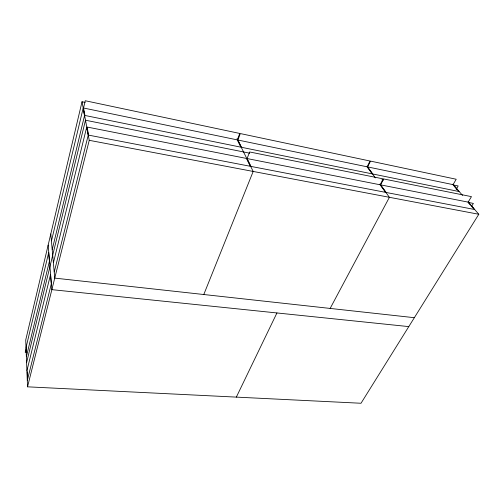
<?xml version="1.0" encoding="UTF-8"?>
<svg xmlns="http://www.w3.org/2000/svg" width="504" height="504" viewBox="0 0 504 504"><rect width="100%" height="100%" fill="white"/><g stroke="black" fill="none" stroke-linecap="round" stroke-linejoin="round"><path stroke-width="0.76" d="M85.113 102.375L82.032 101.726L25.717 340.024L27.537 386.826L361.015 403.257L478.8 214.276L468.134 201.902M26.063 347.464L48.693 252.573L49.417 261.223L26.416 356.58M51.49 240.855L83.122 108.24L84.508 115.693L52.259 249.423M83.532 108.007L85.264 100.743L239.753 133.447L237.321 139.898L240.918 147.181L84.93 115.46L83.532 108.007L237.321 139.898M26.599 362.647L85.485 120.217L249.688 153.178M26.964 370.61L50.526 274.573L51.301 283.878L27.342 380.35M53.449 262.672L86.669 127.273L88.181 135.381L54.275 271.902M27.537 386.826L89.24 140.32L82.032 101.726M237.888 140.018L240.32 133.566L370.037 161.022L367.139 166.818L372.248 173.886L241.492 147.294L237.888 140.018L367.139 166.818M247.073 158.558L249.656 151.969L383.204 178.876L380.136 184.785L385.617 192.364L250.961 166.414L247.073 158.558L380.136 184.785M203.786 294.519L253.184 171.442L237 138.739M236.344 397.114L276.935 312.952M367.611 166.912L370.516 161.104L456.208 179.248L453.065 184.634L459.012 191.526L372.733 173.981L367.611 166.912L453.065 184.634M380.621 184.874L383.689 178.958L471.467 196.642L468.14 202.123L380.621 184.874L386.108 192.459L474.491 209.488L468.14 202.123M330.145 308.429L389.403 197.303L379.877 184.136M456.189 189.34L458.18 185.951L453.153 184.911L457.109 189.504M471.731 206.092L473.369 203.414L468.229 202.406L469.69 204.101M26.769 352.397L25.2 352.29L26.296 347.697L26.447 351.49M408.788 326.605L51.862 289.649L48.151 245.108M414.345 317.696L54.747 278.113L50.791 233.925M89.24 140.32L478.8 214.276M381.912 179.72L383.443 180.029M452.882 184.212L462.546 195.42M472.128 206.93L473.59 208.631M367.177 166.591L375.341 177.868M27.235 371.587L27.468 377.572M250.368 166.301L88.616 135.135L87.097 127.033L246.488 158.445L250.368 166.301"/></g></svg>
